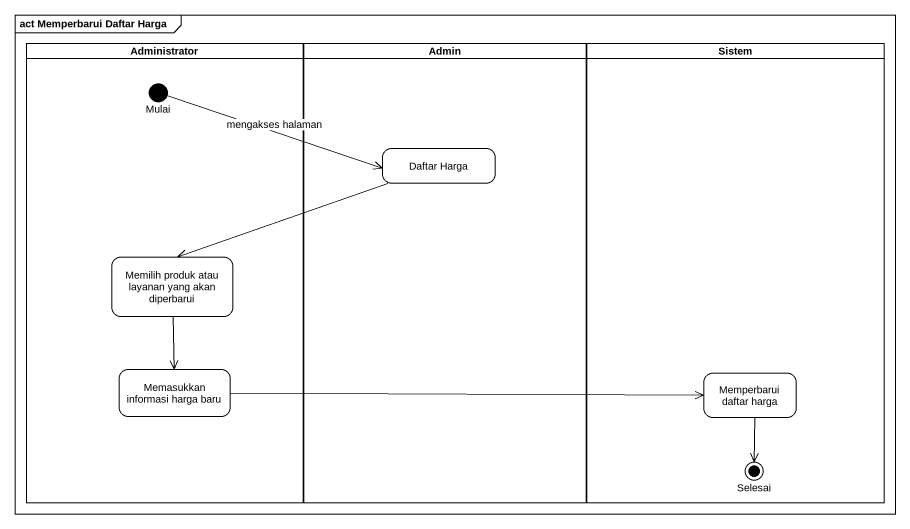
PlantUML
@startuml
mainframe act Memperbarui Daftar Harga
hide empty description
state Administrator <<partition>> {
  state Mulai <<start>>
  state "Memilih produk atau layanan yang akan diperbarui" as Memilih_produk_atau_layanan
  state "Memasukkan informasi harga baru" as Memasukkan_informasi_harga
}
state Admin <<partition>> {
  state "Daftar Harga" as Daftar_Harga
}
state Sistem <<partition>> {
  state "Memperbarui daftar harga" as Memperbarui_daftar_harga
  state Selesai <<end>>
}
Mulai -right-> Daftar_Harga : mengakses halaman
Daftar_Harga -left-> Memilih_produk_atau_layanan
Memilih_produk_atau_layanan --> Memasukkan_informasi_harga
Memasukkan_informasi_harga -right-> Memperbarui_daftar_harga
Memperbarui_daftar_harga --> Selesai
@enduml
